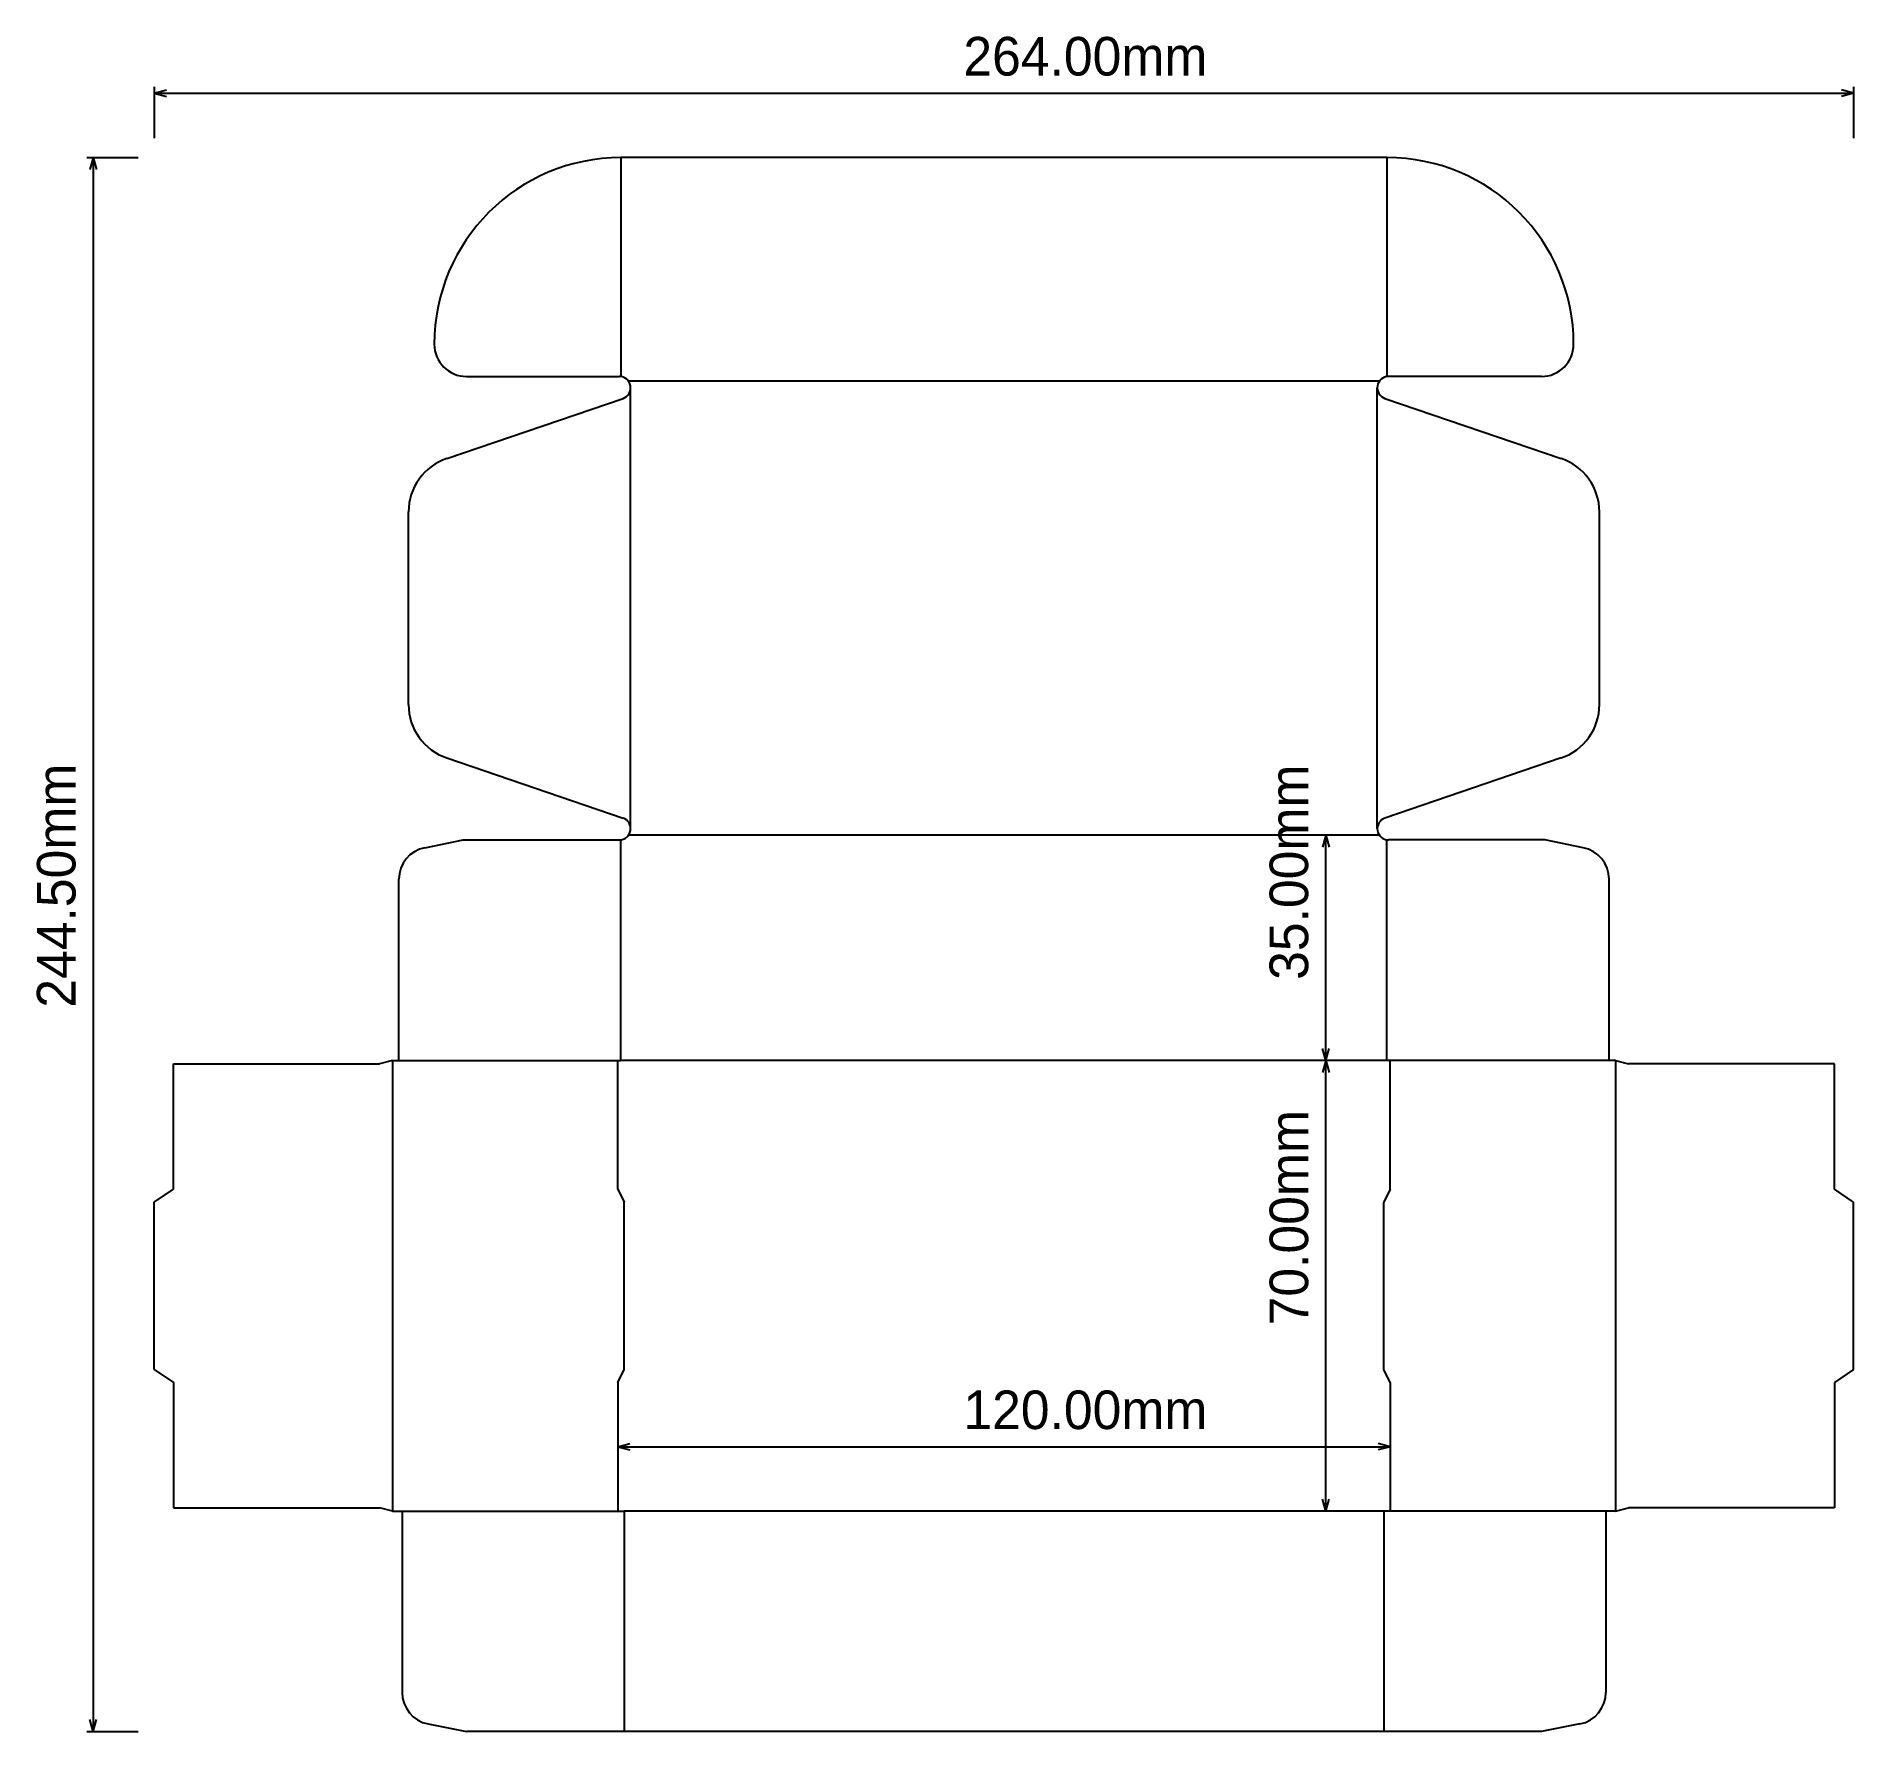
# Model space of a CAD drawing. Extents: x -90 to 192, y -34 to 229.
import ezdxf

# ---------------------------------------------------------------- set-up
doc = ezdxf.new("R2010")
doc.units = 0

msp = doc.modelspace()

# ---------------------------------------------------------------- linework, layer by layer
at = {"layer": 'crease', "color": 3}
for p, q in [((0.5, 210.25), (0.5, 176.23)), ((119.5, 210.25), (119.5, 176.23)), ((118.31, 175.5), (1.69, 175.5)), ((2, 106), (2, 174.5)), ((118, 106), (118, 174.5)), ((118.31, 105), (1.69, 105)), ((0.5, 70), (0.5, 104.27)), ((119.5, 70), (119.5, 104.27)), ((-35, 70), (-35, 0)), ((0, 50), (0, 70)), ((119.5, 70), (0.5, 70)), ((120, 50), (120, 70)), ((155, 70), (155, 0)), ((0, 20), (0, 0)), ((120, 20), (120, 0)), ((119, 0), (1, 0)), ((1, 0), (1, -34.25)), ((119, 0), (119, -34.25))]:
    msp.add_line(p, q, dxfattribs=at)
at = {"layer": 'cut', "color": 1}
for p, q in [((119.5, 210.25), (0.5, 210.25)), ((-23.5, 176.25), (0.25, 176.25)), ((143.5, 176.25), (119.75, 176.25)), ((-26.57, 163.5), (0.82, 172.85)), ((119.18, 172.85), (146.57, 163.5)), ((-32.5, 125.28), (-32.5, 155.22)), ((152.5, 125.28), (152.5, 155.22)), ((-26.57, 117), (0.82, 107.65)), ((146.57, 117), (119.18, 107.65)), ((-29.98, 103.05), (-24, 104.25)), ((-24, 104.25), (0.25, 104.25)), ((144, 104.25), (119.75, 104.25)), ((149.98, 103.05), (144, 104.25)), ((-34, 70), (-34, 98.15)), ((154, 70), (154, 98.15)), ((-69, 69.5), (-37, 69.5)), ((-69, 50), (-69, 69.5)), ((-35, 70), (-37, 69.5)), ((-35, 70), (0.5, 70)), ((155, 70), (119.5, 70)), ((155, 70), (157, 69.5)), ((189, 69.5), (157, 69.5)), ((189, 50), (189, 69.5)), ((-72, 48), (-69, 50)), ((-72, 22), (-72, 48)), ((0, 50), (1, 48)), ((1, 22), (1, 48)), ((120, 50), (119, 48)), ((119, 22), (119, 48)), ((192, 48), (189, 50)), ((192, 22), (192, 48)), ((-72, 22), (-69, 20)), ((-69, 20), (-69, 0.5)), ((0, 20), (1, 22)), ((120, 20), (119, 22)), ((192, 22), (189, 20)), ((189, 20), (189, 0.5)), ((-69, 0.5), (-37, 0.5)), ((-35, 0), (-37, 0.5)), ((-35, 0), (1, 0)), ((-33.5, 0), (-33.5, -28.15)), ((155, 0), (119, 0)), ((153.5, 0), (153.5, -28.15)), ((155, 0), (157, 0.5)), ((189, 0.5), (157, 0.5)), ((-29.48, -33.05), (-23.5, -34.25)), ((149.48, -33.05), (143.5, -34.25)), ((143.5, -34.25), (-23.5, -34.25))]:
    msp.add_line(p, q, dxfattribs=at)
for centre, radius, start, end in [((0.5, 181.25), 29, 90, 180), ((119.5, 181.25), 29, 0, 90), ((-23.5, 181.25), 5, 180, 270), ((143.5, 181.25), 5, 270, 360), ((0.25, 174.5), 1.75, 288.835, 450), ((119.75, 174.5), 1.75, 90, 251.165), ((-23.75, 155.22), 8.75, 108.835, 180), ((143.75, 155.22), 8.75, 0, 71.165), ((-23.75, 125.28), 8.75, 180, 251.165), ((143.75, 125.28), 8.75, 288.835, 360), ((0.25, 106), 1.75, 270, 431.165), ((119.75, 106), 1.75, 108.835, 270), ((-29, 98.15), 5, 101.3099, 180), ((149, 98.15), 5, 0, 78.6901), ((-28.5, -28.15), 5, 180, 258.6901), ((148.5, -28.15), 5, 281.3099, 360)]:
    msp.add_arc(centre, radius, start, end, dxfattribs=at)
at = {"layer": 'dimensions', "color": 255}
for p, q in [((-72, 221.25), (-72, 213.25)), ((-72, 220.25), (-70.13, 220.75)), ((-72, 220.25), (-70.13, 219.75)), ((-72, 220.25), (192, 220.25)), ((192, 220.25), (190.13, 220.75)), ((192, 220.25), (190.13, 219.75)), ((192, 221.25), (192, 213.25)), ((-82.5, 210.25), (-74.5, 210.25)), ((-81.5, 210.25), (-82, 208.38)), ((-81.5, 210.25), (-81, 208.38)), ((-81.5, 210.25), (-81.5, -34.25)), ((110, 105), (109.5, 103.13)), ((110, 105), (110.5, 103.13)), ((110, 70), (110, 105)), ((110, 70), (109.5, 71.87)), ((110, 70), (110.5, 71.87)), ((110, 70), (109.5, 68.13)), ((110, 70), (110.5, 68.13)), ((110, 0), (110, 70)), ((0, 10), (1.87, 10.5)), ((0, 10), (1.87, 9.5)), ((0, 10), (120, 10)), ((120, 10), (118.13, 10.5)), ((120, 10), (118.13, 9.5)), ((110, 0), (109.5, 1.87)), ((110, 0), (110.5, 1.87)), ((-81.5, -34.25), (-82, -32.38)), ((-81.5, -34.25), (-81, -32.38)), ((-82.5, -34.25), (-74.5, -34.25))]:
    msp.add_line(p, q, dxfattribs=at)

# ---------------------------------------------------------------- texts
for s, p in [('264.00mm', (53.69, 222.99)), ('120.00mm', (53.69, 12.74))]:
    msp.add_text(s, height=6, dxfattribs=at).set_placement(p)
for s, p in [('244.50mm', (-84.24, 78.2)), ('35.00mm', (107.26, 82.52)), ('70.00mm', (107.26, 28.86))]:
    msp.add_text(s, height=6, rotation=90, dxfattribs=at).set_placement(p)

doc.saveas('drawing.dxf')
